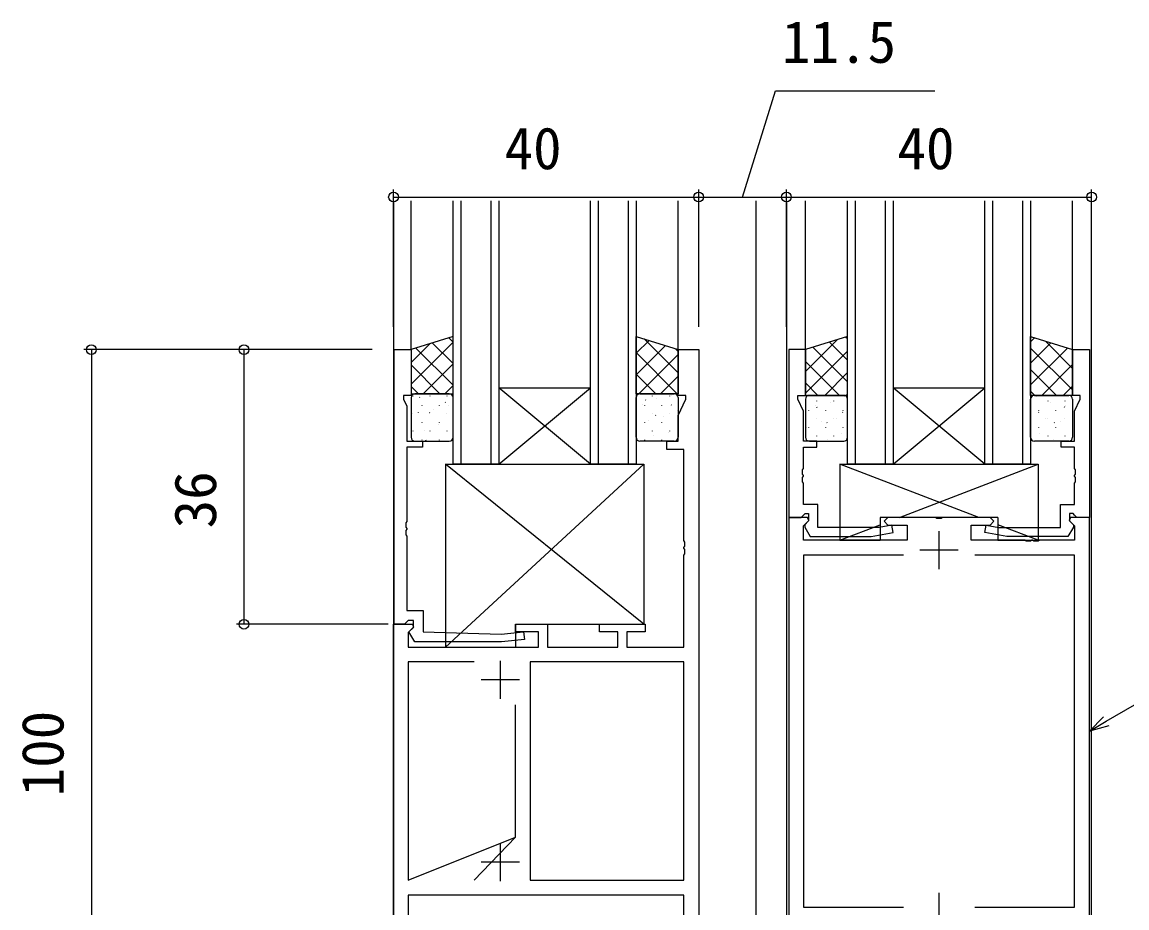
# Model space of a CAD drawing. Units: millimetres, scale not verified. Extents: x -437 to 438, y -681 to 679.
# Drawn here: x -106.2 to 38.6, y 138.6 to 254.8 of the extents above; entities that cross this region are included whole.
import ezdxf
from ezdxf.enums import TextEntityAlignment as Align

# ---------------------------------------------------------------- set-up
doc = ezdxf.new("R2010")
doc.units = ezdxf.units.MM
doc.header["$LTSCALE"] = 4
for name, color, linetype in [('0-2_YKK_11', 7, 'Continuous'), ('0-3_YKK_12', 2, 'Continuous'), ('0-4_YKK_13', 4, 'Continuous'), ('0-6_YKK_D', 6, 'Continuous')]:
    doc.layers.add(name, color=color, linetype=linetype)
doc.styles.add('ＭＳ ゴシック', font='')
doc.styles.get('ＭＳ ゴシック').set_extended_font_data('MS Gothic')

msp = doc.modelspace()

# ---------------------------------------------------------------- linework, layer by layer
at = {"layer": '0-2_YKK_11'}
for p, q in [((13.953, 183.035), (13.953, 188.035)), ((16.453, 185.535), (11.453, 185.535)), ((-43.547, 166.035), (-43.547, 171.035)), ((-41.047, 168.535), (-46.047, 168.535)), ((-41.547, 147.908), (-41.547, 165.263)), ((-43.547, 142.135), (-43.547, 147.135)), ((-41.047, 144.635), (-46.047, 144.635)), ((13.953, 135.635), (13.953, 140.635))]:
    msp.add_line(p, q, dxfattribs=at)
for points in [[(-57.447, 175.835), (-57.447, 211.835), (-55.247, 211.835), (-55.247, 205.835), (-56.247, 205.835), (-56.247, 205.335), (-55.817, 204.413), (-55.817, 199.835), (-53.747, 199.835), (-53.747, 199.035), (-55.817, 199.035), (-55.817, 189.294), (-55.937, 189.11), (-55.937, 188.56), (-55.817, 188.377), (-55.817, 188.294), (-55.937, 188.11), (-55.937, 187.56), (-55.817, 187.377), (-55.817, 177.635), (-53.647, 177.635), (-53.647, 174.835), (-43.447, 174.535), (-40.497, 174.833), (-40.397, 173.838), (-43.397, 173.535), (-54.77, 173.535), (-55.521, 174.835), (-54.947, 175.409), (-54.947, 176.335), (-55.617, 176.335), (-55.817, 176.135), (-56.117, 175.835)], [(-5.747, 211.835), (-5.747, 189.835), (-4.117, 189.835), (-3.817, 190.135), (-3.617, 190.335), (-3.147, 190.335), (-3.147, 189.385), (-3.647, 188.885), (-3.647, 188.548), (-2.947, 187.335), (5.061, 187.335), (7.94, 187.843), (7.766, 188.828), (6.108, 188.535), (-1.947, 188.535), (-1.947, 191.535), (-3.817, 191.535), (-3.817, 194.327), (-3.937, 194.51), (-3.937, 195.06), (-3.817, 195.244), (-3.817, 195.327), (-3.937, 195.51), (-3.937, 196.06), (-3.817, 196.244), (-3.817, 199.035), (-2.047, 199.035), (-2.047, 199.835), (-3.817, 199.835), (-3.817, 203.77), (-4.547, 205.335), (-4.547, 205.835), (-3.547, 205.835), (-3.547, 211.835)], [(33.653, 211.835), (33.653, 189.835), (32.023, 189.835), (31.723, 190.135), (31.523, 190.335), (31.053, 190.335), (31.053, 189.385), (31.553, 188.885), (31.553, 188.548), (30.853, 187.335), (22.845, 187.335), (19.966, 187.843), (20.14, 188.828), (21.798, 188.535), (29.853, 188.535), (29.853, 191.535), (31.723, 191.535), (31.723, 194.327), (31.843, 194.51), (31.843, 195.06), (31.723, 195.244), (31.723, 195.327), (31.843, 195.51), (31.843, 196.06), (31.723, 196.244), (31.723, 199.035), (29.953, 199.035), (29.953, 199.835), (31.723, 199.835), (31.723, 203.77), (32.453, 205.335), (32.453, 205.835), (31.453, 205.835), (31.453, 211.835)], [(-39.617, 170.905), (-39.617, 142.265), (-19.477, 142.265), (-19.477, 170.905)]]:
    msp.add_lwpolyline(points, close=True, dxfattribs=at)
for points in [[(-24.547, 174.835), (-26.947, 174.835), (-26.947, 172.835), (-19.477, 172.835), (-19.477, 184.877), (-19.357, 185.06), (-19.357, 185.61), (-19.477, 185.794), (-19.477, 185.877), (-19.357, 186.06), (-19.357, 186.61), (-19.477, 186.794), (-19.477, 198.735), (-21.747, 198.735), (-21.747, 199.835), (-20.247, 199.835), (-20.247, 203.191), (-19.247, 205.335), (-19.247, 205.835), (-20.247, 205.835), (-20.247, 211.835), (-17.547, 211.835)], [(-17.547, 211.835), (-17.547, 111.835)], [(-5.747, 189.835), (-5.747, 133.835)], [(18.153, 188.835), (20.653, 188.835), (21.153, 189.335), (20.653, 189.835), (14.411, 189.835), (14.228, 189.715), (13.678, 189.715), (13.495, 189.835), (7.253, 189.835), (6.753, 189.335), (7.253, 188.835), (9.753, 188.835), (9.753, 186.835), (-3.817, 186.835), (-3.817, 188.741), (-3.111, 189.447), (-3.271, 189.835), (-5.747, 189.835)], [(33.653, 133.835), (33.653, 189.835), (31.177, 189.835), (31.017, 189.447), (31.723, 188.741), (31.723, 186.835), (27.111, 186.835), (26.928, 186.715), (26.378, 186.715), (26.195, 186.835), (26.111, 186.835), (25.928, 186.715), (25.378, 186.715), (25.195, 186.835), (18.153, 186.835), (18.153, 188.835)], [(9.279, 184.905), (-3.817, 184.905), (-3.817, 138.765), (9.279, 138.765)], [(18.627, 138.765), (31.723, 138.765), (31.723, 184.905), (18.627, 184.905)], [(-57.547, 111.835), (-57.547, 175.835), (-55.071, 175.835), (-54.911, 175.447), (-55.617, 174.741), (-55.617, 172.835), (-38.547, 172.835), (-38.547, 174.835), (-41.547, 174.835), (-41.547, 175.835), (-37.347, 175.835), (-37.347, 172.835), (-28.147, 172.835), (-28.147, 174.835), (-30.547, 174.835), (-30.547, 175.835), (-24.547, 175.835), (-24.547, 174.835)], [(-46.96, 170.905), (-55.617, 170.905), (-55.617, 142.265), (-41.547, 147.908), (-46.96, 142.265)], [(-19.477, 124.935), (-19.477, 140.335), (-55.617, 140.335), (-55.617, 124.935)]]:
    msp.add_lwpolyline(points, dxfattribs=at)
at = {"layer": '0-3_YKK_12'}
for p, q in [((-57.547, 231.335), (-57.547, 92.335)), ((-55.247, 211.835), (-55.247, 231.335)), ((-49.747, 196.835), (-49.747, 231.335)), ((-48.747, 231.335), (-48.747, 196.835)), ((-44.747, 196.835), (-44.747, 231.335)), ((-31.747, 196.835), (-31.747, 231.335)), ((-30.747, 231.335), (-30.747, 196.835)), ((-26.747, 196.835), (-26.747, 231.335)), ((-20.247, 211.835), (-20.247, 231.335)), ((-10.047, 231.335), (-10.047, 92.335)), ((-6.047, 231.335), (-6.047, 92.335)), ((-3.547, 211.835), (-3.547, 231.335)), ((1.953, 196.835), (1.953, 231.335)), ((2.953, 231.335), (2.953, 196.835)), ((6.953, 196.835), (6.953, 231.335)), ((19.953, 196.835), (19.953, 231.335)), ((20.953, 231.335), (20.953, 196.835)), ((24.953, 196.835), (24.953, 231.335)), ((31.453, 211.835), (31.453, 231.335)), ((33.953, 92.335), (33.953, 231.335)), ((-43.747, 206.835), (-31.747, 206.835)), ((-43.747, 196.835), (-31.747, 206.835)), ((-31.747, 196.835), (-43.747, 206.835)), ((7.953, 206.835), (19.953, 206.835)), ((7.953, 196.835), (19.953, 206.835)), ((19.953, 196.835), (7.953, 206.835)), ((-43.747, 196.835), (-31.747, 196.835)), ((7.953, 196.835), (19.953, 196.835)), ((25.953, 196.835), (19.953, 196.835))]:
    msp.add_line(p, q, dxfattribs=at)
for points in [[(-43.747, 231.335), (-43.747, 196.835), (-49.747, 196.835)], [(-25.747, 231.335), (-25.747, 196.835), (-31.747, 196.835)], [(7.953, 231.335), (7.953, 196.835), (1.953, 196.835)], [(25.953, 231.335), (25.953, 196.835), (19.953, 196.835)]]:
    msp.add_lwpolyline(points, dxfattribs=at)
at = {"layer": '0-4_YKK_13'}
for p, q in [((-50.317, 213.389), (-49.747, 212.82)), ((-25.747, 211.345), (-24.056, 213.036)), ((-24.715, 213.244), (-20.247, 208.776)), ((-3.547, 208.972), (0.598, 213.116)), ((1.75, 213.473), (1.953, 213.269)), ((26.462, 213.378), (25.953, 212.869)), ((31.453, 209.372), (27.887, 212.937)), ((-55.247, 207.3), (-49.747, 212.8)), ((-55.247, 210.129), (-52.755, 212.621)), ((-54.618, 212.034), (-49.747, 207.163)), ((-52.467, 212.712), (-49.747, 209.991)), ((-25.747, 208.516), (-21.905, 212.358)), ((-25.747, 211.447), (-20.35, 206.05)), ((-20.585, 211.942), (-20.247, 211.604)), ((-3.547, 211.8), (-3.496, 211.851)), ((-3.547, 206.143), (1.953, 211.643)), ((-2.571, 212.137), (1.953, 207.612)), ((-0.411, 212.805), (1.953, 210.441)), ((28.622, 212.71), (25.953, 210.041)), ((31.453, 206.543), (25.953, 212.043)), ((30.783, 212.042), (25.953, 207.212)), ((-53.668, 206.05), (-49.747, 209.972)), ((-25.384, 206.05), (-20.247, 211.188)), ((-3.547, 210.284), (0.902, 205.835)), ((-55.247, 209.834), (-51.463, 206.05)), ((-25.747, 208.619), (-23.179, 206.05)), ((-1.027, 205.835), (1.953, 208.815)), ((29.333, 205.835), (25.953, 209.215)), ((31.453, 209.884), (27.404, 205.835)), ((-50.84, 206.05), (-49.747, 207.144)), ((-22.556, 206.05), (-20.247, 208.359)), ((-3.547, 207.456), (-1.927, 205.835)), ((-55.247, 207.006), (-54.291, 206.05)), ((-55.066, 205.631), (-55.064, 205.624)), ((-55.032, 205.755), (-55.032, 205.718)), ((-50.247, 206.05), (-54.747, 206.05)), ((-54.149, 205.62), (-54.107, 205.558)), ((-52.789, 205.755), (-52.789, 205.718)), ((-50.547, 205.755), (-50.547, 205.718)), ((-25.247, 206.05), (-20.747, 206.05)), ((-23.637, 205.755), (-23.637, 205.718)), ((-21.394, 205.755), (-21.394, 205.718)), ((-21.056, 205.861), (-21.054, 205.854)), ((1.453, 205.835), (-3.047, 205.835)), ((1.593, 205.677), (1.595, 205.67)), ((1.802, 205.835), (1.953, 205.987)), ((26.504, 205.835), (25.953, 206.387)), ((26.453, 205.835), (30.953, 205.835)), ((26.713, 205.677), (26.711, 205.67)), ((31.453, 207.056), (30.233, 205.835)), ((-55.247, 205.55), (-55.247, 200.335)), ((-53.821, 204.544), (-53.821, 204.507)), ((-51.578, 204.544), (-51.578, 204.507)), ((-50.771, 204.957), (-50.73, 204.894)), ((-50.407, 204.507), (-50.404, 204.5)), ((-49.747, 200.335), (-49.747, 205.55)), ((-25.747, 200.335), (-25.747, 205.55)), ((-24.899, 204.68), (-24.897, 204.673)), ((-24.668, 204.544), (-24.668, 204.507)), ((-24.533, 205.269), (-24.492, 205.207)), ((-23.028, 205.412), (-23.025, 205.405)), ((-22.426, 204.544), (-22.426, 204.507)), ((-21.156, 204.606), (-21.114, 204.543)), ((-20.247, 205.55), (-20.247, 200.335)), ((-3.547, 205.335), (-3.547, 200.335)), ((-2.238, 204.46), (-2.235, 204.453)), ((-2.13, 205.103), (-2.13, 205.065)), ((-2.094, 204.314), (-2.052, 204.251)), ((-0.279, 204.945), (-0.276, 204.938)), ((0.112, 205.103), (0.112, 205.065)), ((1.953, 200.335), (1.953, 205.335)), ((25.953, 200.335), (25.953, 205.335)), ((28.194, 205.103), (28.194, 205.065)), ((28.585, 204.945), (28.582, 204.938)), ((30.4, 204.314), (30.358, 204.251)), ((30.436, 205.103), (30.436, 205.065)), ((30.544, 204.46), (30.541, 204.453)), ((31.453, 205.335), (31.453, 200.335)), ((-55.032, 203.475), (-55.032, 203.438)), ((-54.338, 203.574), (-54.335, 203.566)), ((-52.814, 203.603), (-52.772, 203.541)), ((-52.789, 203.475), (-52.789, 203.438)), ((-52.366, 204.023), (-52.364, 204.016)), ((-50.547, 203.475), (-50.547, 203.438)), ((-23.637, 203.475), (-23.637, 203.438)), ((-23.198, 203.252), (-23.157, 203.19)), ((-22.199, 203.072), (-22.197, 203.064)), ((-21.394, 203.475), (-21.394, 203.438)), ((-20.328, 203.804), (-20.325, 203.796)), ((-3.161, 203.891), (-3.161, 203.854)), ((-2.13, 202.823), (-2.13, 202.785)), ((-0.919, 203.891), (-0.919, 203.854)), ((0.112, 202.823), (0.112, 202.785)), ((0.462, 202.852), (0.465, 202.845)), ((1.284, 203.651), (1.325, 203.588)), ((1.324, 203.891), (1.324, 203.854)), ((27.022, 203.651), (26.981, 203.588)), ((26.983, 203.891), (26.983, 203.854)), ((27.844, 202.852), (27.841, 202.845)), ((28.194, 202.823), (28.194, 202.785)), ((29.225, 203.891), (29.225, 203.854)), ((30.436, 202.823), (30.436, 202.785)), ((-53.821, 202.264), (-53.821, 202.227)), ((-51.638, 201.965), (-51.635, 201.958)), ((-51.578, 202.264), (-51.578, 202.227)), ((-24.668, 202.264), (-24.668, 202.227)), ((-24.158, 202.587), (-24.156, 202.58)), ((-22.426, 202.264), (-22.426, 202.227)), ((-3.381, 201.671), (-3.378, 201.664)), ((-3.161, 201.611), (-3.161, 201.574)), ((-1.509, 202.403), (-1.507, 202.396)), ((-0.919, 201.611), (-0.919, 201.574)), ((-0.759, 202.297), (-0.717, 202.234)), ((1.324, 201.611), (1.324, 201.574)), ((26.983, 201.611), (26.983, 201.574)), ((29.065, 202.297), (29.023, 202.234)), ((29.225, 201.611), (29.225, 201.574)), ((29.815, 202.403), (29.813, 202.396)), ((-55.032, 201.195), (-55.032, 201.158)), ((-54.747, 199.835), (-50.247, 199.835)), ((-53.821, 199.984), (-53.821, 199.947)), ((-53.509, 201.233), (-53.507, 201.226)), ((-53.368, 200.001), (-53.327, 199.939)), ((-52.789, 201.195), (-52.789, 201.158)), ((-51.578, 199.984), (-51.578, 199.947)), ((-50.547, 201.195), (-50.547, 201.158)), ((-20.747, 199.835), (-25.247, 199.835)), ((-24.668, 199.984), (-24.668, 199.947)), ((-23.637, 201.195), (-23.637, 201.158)), ((-23.43, 200.53), (-23.427, 200.523)), ((-22.426, 199.984), (-22.426, 199.947)), ((-21.458, 200.979), (-21.456, 200.972)), ((-21.394, 201.195), (-21.394, 201.158)), ((-3.047, 199.835), (1.453, 199.835)), ((-2.13, 200.543), (-2.13, 200.505)), ((-0.681, 200.063), (-0.678, 200.056)), ((0.112, 200.543), (0.112, 200.505)), ((1.191, 200.795), (1.193, 200.788)), ((30.953, 199.835), (26.453, 199.835)), ((27.115, 200.795), (27.113, 200.788)), ((28.194, 200.543), (28.194, 200.505)), ((28.987, 200.063), (28.984, 200.056)), ((30.436, 200.543), (30.436, 200.505)), ((-50.747, 196.835), (-50.747, 172.835)), ((-24.747, 196.835), (-50.747, 172.835)), ((-24.747, 175.835), (-50.747, 196.835)), ((0.953, 196.835), (0.953, 186.835)), ((19.153, 189.835), (0.953, 196.835)), ((8.753, 189.835), (26.953, 196.835)), ((6.253, 189.835), (6.253, 186.835)), ((21.653, 189.835), (6.253, 189.835)), ((21.653, 189.835), (21.653, 186.835)), ((0.953, 186.835), (6.253, 188.874)), ((26.953, 186.835), (21.653, 188.874)), ((0.953, 186.835), (6.253, 186.835)), ((21.653, 186.835), (26.953, 186.835)), ((-41.547, 175.835), (-41.547, 172.835)), ((-41.547, 175.835), (-24.747, 175.835)), ((-50.747, 172.835), (-41.547, 172.835))]:
    msp.add_line(p, q, dxfattribs=at)
for points in [[(-55.247, 211.835), (-55.247, 206.05), (-49.747, 206.05), (-49.747, 213.569)], [(-20.247, 211.835), (-20.247, 206.05), (-25.747, 206.05), (-25.747, 213.569)], [(-3.547, 211.835), (-3.547, 205.835), (1.953, 205.835), (1.953, 213.535)], [(31.453, 211.835), (31.453, 205.835), (25.953, 205.835), (25.953, 213.535)]]:
    msp.add_lwpolyline(points, close=True, dxfattribs=at)
for points in [[(-50.747, 196.835), (-24.747, 196.835), (-24.747, 175.835)], [(0.953, 196.835), (26.953, 196.835), (26.953, 186.835)]]:
    msp.add_lwpolyline(points, dxfattribs=at)
for centre, start, end in [((-54.747, 205.55), 90, 180), ((-50.247, 205.55), 0, 90), ((-25.247, 205.55), 90, 180), ((-20.747, 205.55), 0, 90), ((-3.047, 205.335), 90, 180), ((1.453, 205.335), 0, 90), ((26.453, 205.335), 90, 180), ((30.953, 205.335), 0, 90), ((-54.747, 200.335), 180, 270), ((-50.247, 200.335), 270, 0), ((-25.247, 200.335), 180, 270), ((-20.747, 200.335), 270, 0), ((-3.047, 200.335), 180, 270), ((1.453, 200.335), 270, 0), ((26.453, 200.335), 180, 270), ((30.953, 200.335), 270, 0)]:
    msp.add_arc(centre, 0.5, start, end, dxfattribs=at)
at = {"layer": '0-6_YKK_D'}
for p, q in [((-57.547, 214.835), (-57.547, 232.835)), ((-57.547, 231.835), (-17.547, 231.835)), ((-17.547, 214.835), (-17.547, 232.835)), ((-17.547, 214.835), (-17.547, 232.835)), ((-17.547, 231.835), (-6.047, 231.835)), ((-6.047, 214.835), (-6.047, 232.835)), ((-6.047, 214.835), (-6.047, 232.835)), ((-6.047, 231.835), (33.953, 231.835)), ((33.953, 214.835), (33.953, 232.835)), ((-60.347, 211.835), (-98.147, 211.835)), ((-97.147, 211.835), (-97.147, 111.835)), ((-60.347, 211.835), (-78.147, 211.835)), ((-77.147, 211.835), (-77.147, 175.835)), ((-58.247, 175.835), (-78.147, 175.835))]:
    msp.add_line(p, q, dxfattribs=at)
for points in [[(-11.797, 231.835), (-7.492, 245.773), (13.383, 245.773)], [(33.653, 161.835), (35.861, 163.11), (87.525, 192.938), (129.194, 192.938)], [(36.203, 162.519), (33.653, 161.835), (35.52, 163.702)]]:
    msp.add_lwpolyline(points, dxfattribs=at)
for centre in [(-57.547, 231.835), (-17.547, 231.835), (-17.547, 231.835), (-6.047, 231.835), (-6.047, 231.835), (33.953, 231.835), (-97.147, 211.835), (-77.147, 211.835), (-77.147, 175.835)]:
    msp.add_circle(centre, 0.637, dxfattribs=at)

# ---------------------------------------------------------------- texts
at = {"layer": '0-6_YKK_D', "style": 'ＭＳ ゴシック'}
for s, p in [('11.5', (-6.643, 247.773)), ('40', (-43.001, 233.835)), ('40', (8.499, 233.835))]:
    msp.add_text(s, height=5.499, dxfattribs=at).set_placement(p, align=Align.BOTTOM_LEFT)
for s, p in [('36', (-79.147, 188.402)), ('100', (-99.147, 153.27))]:
    msp.add_text(s, height=5.499, rotation=90, dxfattribs=at).set_placement(p, align=Align.BOTTOM_LEFT)

doc.saveas('drawing.dxf')
